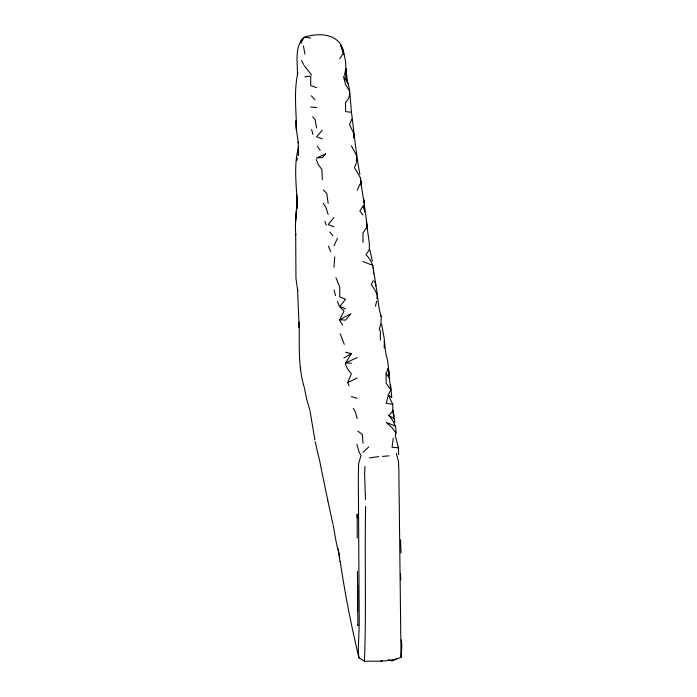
<?xml version="1.0" encoding="UTF-8"?>
<svg xmlns="http://www.w3.org/2000/svg" width="697" height="697" viewBox="0 0 697 697"><rect width="100%" height="100%" fill="white"/><g stroke="black" fill="none" stroke-linecap="round" stroke-linejoin="round"><path stroke-width="1.05" d="M298.717 146.588C292.967 167.001 297.14 187.702 297.201 208.368L296.809 194.733M299.24 323.539L299.109 322.232L299.109 327.416L297.549 289.037L297.706 290.745L295.964 278.347L295.676 234.314M357.204 517.915L357.178 513.994L357.212 538.067M295.833 234.828C294.57 222.308 296.87 209.745 297.201 197.155M296.181 217.865L296.208 211.139M356.489 162.122L356.55 155.457L351.375 145.856M365.637 506.344C364.54 557.983 366.413 609.675 364.444 661.27C376.624 660.913 389.632 662.15 401.028 657.245L401.82 646.389L401.385 639.942M369.271 249.421L369.332 243.305M299.109 322.232C299.71 343.821 297.715 365.794 304.11 386.704M365.455 499.74L364.592 473.42L365.01 466.467M340.206 561.268C344.963 593.652 351.297 625.889 358.911 657.759L364.444 661.27M297.419 74.379C297.793 61.981 293.864 45.889 304.92 37.037C318.756 32.698 338.35 33.317 343.09 49.957L342.959 53.73L339.761 58.74M295.781 220.958L296.19 214.484M380.937 323.164L381.311 317.274L380.414 315M298.638 151.04L298.325 155.37L298.211 141.892L298.29 142.885L296.042 127.229L296.086 120.546L296.495 130.513C296.46 111.381 293.559 91.542 297.872 72.854M333.95 267.195L334.752 256.862M376.903 298.664L377.199 294.787L374.603 289.473L371.257 284.646L373.209 280.682M384.23 348.082L384.308 339.125L381.607 324.157M353.405 137.884L353.893 133.807L349.563 124.597L351.811 119.187M296.992 160.188L297.279 158.123M393.3 438.195L392.028 447.221L398.353 447.822L395.33 435.555C397.63 428.289 393.674 420.805 388.848 415.508L392.733 411.047M347.42 80.991L345.79 68.776L344.579 74.779C348.064 83.187 353.536 94.801 345.573 102.485L345.564 111.616L351.462 112.278C354.128 132.927 355.984 153.819 359.905 174.363M389.728 378.436L386.094 373.688L388.203 368.199L390.764 389.797L388.29 395.068L386.216 403.249L392.76 404.356L392.847 410.167L393.84 416.301L393.021 411.213M375.465 306.201L376.65 301.174M380.841 323.713L379.29 329.524L380.414 331.101L380.414 340.092M300.268 369.732L300.799 367.894M356.289 163.046L354.494 167.681L360.401 177.796L361.246 184.993L360.401 177.796M349.058 385.833L347.69 382.592L351.375 373.758L347.672 369.192L345.311 363.843M357.186 190.412L359.905 184.217M333.95 245.91L337.453 238.313M339.761 319.714L350.94 313.659L345.573 320.115L339.761 319.714L344.039 310.932L339.605 306.793M301.871 41.184L303.683 37.751L300.79 40.853L301.609 43.266M362.858 206.19L359.852 211.008L362.989 214.972M351.375 363.189L345.564 363.015L351.375 353.675L345.573 352.22M366.16 228.058L362.989 233.033L362.989 242.425M369.253 249.962L365.916 254.745C371.179 259.693 374.15 266.602 373.426 273.851M333.95 217.473L328.148 224.591L333.95 226.786M322.336 130.191L316.534 136.699L322.336 138.93M362.989 452.379L368.8 446.908M343.9 357.962L351.375 353.675M347.69 382.592L357.178 378.001M345.564 363.015L357.186 357.544M380.414 661.505L382.348 660.625M397.83 658.499L392.028 660.983L388.159 659.571M369.349 457.903L378.732 456.613M304.92 76.757L310.723 76.051L310.723 85.548L316.534 87.656M382.435 456.413L389.031 455.847M310.723 107.024L316.534 107.547M304.92 37.037L310.723 38.143M351.375 396.602L357.186 398.318M395.382 425.989L386.216 422.46L392.028 427.714L396.035 433.072M362.989 261.471L372.973 265.522M345.564 308.858L339.761 306.48L345.573 299.196L339.761 296.939L339.761 287.173L335.919 277.659M388.848 415.508L394.249 418.627L394.833 422.434M391.766 397.377L388.29 395.068L392.76 404.356M357.822 431.129L362.335 434.492L362.989 443.257M323.434 189.985L326.806 193.478L328.148 203.454M311.202 95.742L314.939 99.741M311.55 74.875L304.223 65.692M329.759 232.005L332.817 235.638M312.674 116.713L315.14 119.745L316.534 127.873M386.094 373.688L386.216 383.341L390.764 389.797M317.353 146.231L320.245 150.325M348.003 83.457L343.482 76.557L345.573 84.625L349.667 91.124M323.234 203.271L325.926 207.401L328.148 214.519M339.605 320.202L342.628 325.168M353.248 408.364L355.278 411.744L357.186 418.514M301.592 60.508L303.631 64.551M344.274 344.327L340.188 333.767M330.709 251.573L328.418 246.189M316.142 159.395L318.407 164.797L321.892 169.493L322.336 179.782M337.426 301.339L339.456 306.523M342.175 49.374L340.511 44.739L343.935 54.288M362.989 206.216L365.751 214.415L367.267 228.694L366.544 221.576M396.323 453.355L398.44 461.283L398.832 468.21L401.028 657.245M324.959 221.367L326.196 225.105M309.834 410.124L306.767 399.52L304.267 387.549M374.603 281.292C378.358 292.644 377.234 304.946 381.163 316.325M356.873 444.346L359.033 451.944L361.055 455.341L358.633 463.453L358.319 477.036L359.243 624.033L358.241 651.434L358.911 657.759M311.646 129.529L312.918 134.434M334.081 290.004L335.553 295.72M332.905 524.031L327.956 501.282M315.192 441.593L318.259 455.228A285.186 164.649 0 0 1 320.542 465.326L321.613 470.58M339.151 554.463L336.416 543.338L333.149 525.111M343.09 49.957L345.573 61.179L346.331 75.79L345.79 68.776M370.055 250.423L372.32 261.079M327.904 501.03L321.761 471.329M360.541 180.706L364.034 202.888L363.756 198.967M303.448 46.019L304.92 54.078M376.023 285.761L373.069 267.352M366.622 224.138L369.279 242.722M392.847 410.167L394.249 418.627M339.247 555.117L339.727 558.192M314.87 439.859L310.052 411.03M388.203 368.199L389.274 375.517L387.75 361.229L385.824 353.414L384.395 341.286M338.219 549.001L339.962 561.407M363.817 199.882L365.158 211.566M349.859 92.989L351.454 112.191M390.555 384.666L391.723 397.055M400.531 539.844L401.045 552.965M400.444 573.422L400.81 579.921M398.327 447.239L398.675 454.714M357.448 571.427L357.674 591.98M357.605 585.236L357.605 584.748L357.857 625.61L357.849 624.843M357.674 591.413L357.648 611.548M325.673 153.898L322.336 157.583L316.534 157.949L325.673 153.898M364.322 206.878L364.183 204.901L364.322 206.878"/></g></svg>
